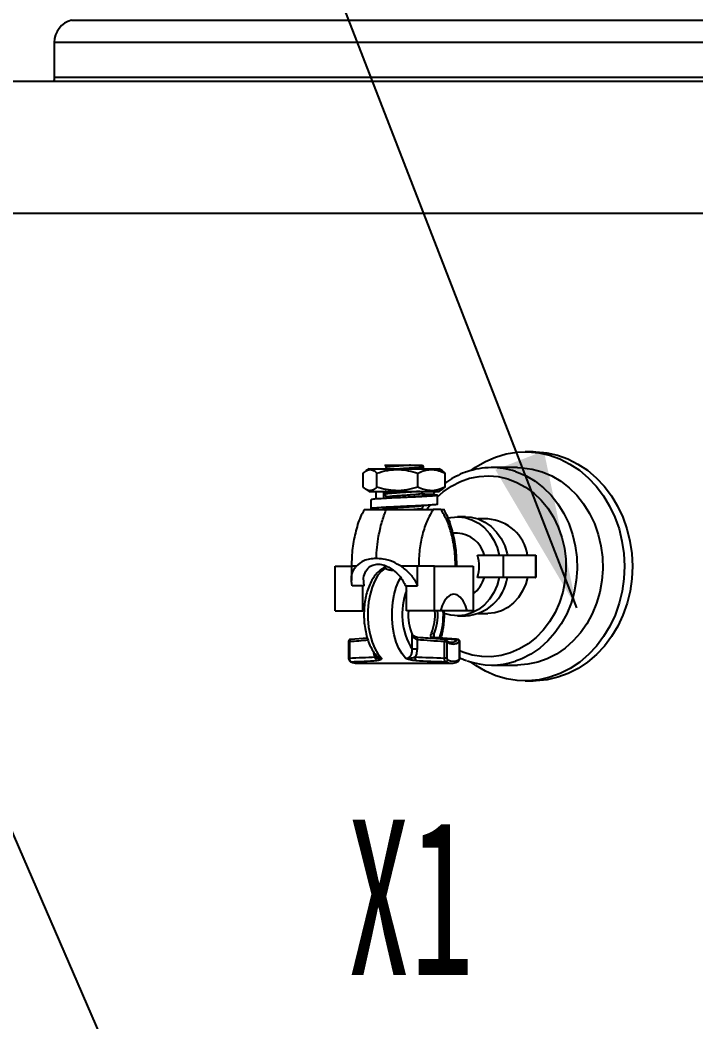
# Model space of a CAD drawing. Header units: millimetres. Extents: x 0 to 6631, y 0 to 4689.
# Drawn here: x 934.4 to 1108.7, y 3585.8 to 3843.9 of the extents above; entities that cross this region are included whole.
import ezdxf

# ---------------------------------------------------------------- set-up
doc = ezdxf.new("R2010")
doc.units = ezdxf.units.MM
doc.header["$LTSCALE"] = 13
for name, color, linetype in [('2', 3, 'Continuous'), ('几何体', 7, 'Continuous'), ('注释', 2, 'Continuous')]:
    doc.layers.add(name, color=color, linetype=linetype)
doc.styles.get("Standard").update_dxf_attribs({"font": 'gbenor.shx', "bigfont": 'gbcbig.shx'})
doc.styles.add('仿宋体', font='')
doc.styles.get('仿宋体').set_extended_font_data('STFangsong')
doc.dimstyles.new('SLDDIMSTYLE2', dxfattribs={"dimtxt": 0.18, "dimasz": 40.8, "dimexe": 0, "dimexo": 0.0625, "dimgap": 0, "dimtad": 0, "dimtih": 1, "dimtoh": 1, "dimdec": 0, "dimrnd": 1e-09, "dimzin": 0, "dimdsep": 46, "dimtxsty": 'Standard', "dimsah": 1, "dimcen": 0.09, "dimadec": 0, "dimazin": 0, "dimtfac": 40.8, "dimtdec": 0, "dimtofl": 0, "dimtmove": 0, "dimatfit": 3, "dimfxl": 1, "dimfrac": 2, "dimtolj": 1, "dimtzin": 0, "dimarcsym": 0})

msp = doc.modelspace()

# ---------------------------------------------------------------- linework, layer by layer
at = {"layer": '几何体'}
for p, q in [((947.64, 3843.92), (1468.83, 3843.92)), ((943.24, 3838.13), (943.24, 3829.19)), ((1473.24, 3838.13), (943.24, 3838.13)), ((918.74, 3828.19), (1497.74, 3828.19)), ((943.24, 3829.19), (1473.24, 3829.19)), ((918.74, 3794.19), (1497.74, 3794.19)), ((1066.74, 3732.7), (1064.68, 3732.7)), ((1022.9, 3723.59), (1022.9, 3727.19)), ((1024.43, 3728.29), (1023.6, 3727.76)), ((1024.43, 3728.29), (1036.4, 3728.29)), ((1026.41, 3723.59), (1026.41, 3727.19)), ((1028.83, 3728.65), (1028.65, 3728.29)), ((1036.4, 3728.29), (1042.46, 3728.29)), ((1036.96, 3723.59), (1036.96, 3727.19)), ((1038.44, 3728.43), (1038.44, 3728.84)), ((1043.29, 3727.76), (1042.46, 3728.29)), ((1043.99, 3723.59), (1043.99, 3727.19)), ((1062.65, 3728.62), (1056.04, 3728.62)), ((1023.6, 3723.02), (1024.43, 3722.49)), ((1024.43, 3722.49), (1036.4, 3722.49)), ((1026.2, 3720.52), (1026.2, 3722.49)), ((1028.13, 3722.49), (1028.6, 3722.45)), ((1028.13, 3722.49), (1028.13, 3720.65)), ((1028.44, 3722.13), (1028.44, 3721.72)), ((1036.4, 3722.49), (1042.46, 3722.49)), ((1041.56, 3722.49), (1040.76, 3721.71)), ((1042.46, 3722.49), (1043.29, 3723.02)), ((1024.83, 3720.3), (1024.83, 3718)), ((1028.83, 3720.98), (1028.68, 3720.68)), ((1042.06, 3719.21), (1042.06, 3721.51)), ((1028.13, 3717.79), (1028.13, 3718.22)), ((1028.44, 3718.3), (1028.44, 3717.89)), ((1038.22, 3717.79), (1038.06, 3718.09)), ((1042.93, 3717.79), (1040.94, 3717.79)), ((1049.29, 3715.94), (1047.19, 3715.94)), ((1054.98, 3715.38), (1052.52, 3715.38)), ((1047.19, 3711.69), (1046.01, 3711.69)), ((1026.24, 3705.19), (1026.13, 3705.19)), ((1052.38, 3706.04), (1059.08, 3706.04)), ((1059.08, 3700.34), (1059.08, 3706.04)), ((1059.08, 3706.04), (1067.28, 3706.04)), ((1067.28, 3706.04), (1067.28, 3700.34)), ((1067.28, 3706.04), (1067.38, 3706.04)), ((1067.38, 3706.04), (1067.38, 3700.34)), ((1015.63, 3691.69), (1015.63, 3703.19)), ((1015.63, 3703.19), (1019.85, 3703.19)), ((1019.85, 3703.19), (1019.85, 3699.57)), ((1028.44, 3703.36), (1028.44, 3702.97)), ((1028.48, 3702.97), (1028.59, 3702.74)), ((1036.89, 3698.19), (1036.89, 3703.19)), ((1041.26, 3703.19), (1036.89, 3703.19)), ((1041.26, 3691.69), (1041.26, 3703.19)), ((1041.26, 3703.19), (1051.26, 3703.19)), ((1051.26, 3703.19), (1051.26, 3691.69)), ((1023.17, 3698.19), (1022.97, 3700.15)), ((1059.08, 3700.34), (1052.38, 3700.34)), ((1067.28, 3700.34), (1059.08, 3700.34)), ((1067.28, 3700.34), (1067.38, 3700.34)), ((1022.82, 3698.19), (1020, 3698.19)), ((1023.17, 3698.19), (1022.82, 3698.19)), ((1022.82, 3691.69), (1022.82, 3698.19)), ((1034.07, 3698.19), (1033.74, 3698.19)), ((1034.07, 3698.19), (1036.89, 3698.19)), ((1034.07, 3691.69), (1034.07, 3698.19)), ((1015.63, 3691.69), (1022.82, 3691.69)), ((1023.12, 3691.69), (1022.82, 3691.69)), ((1041.26, 3691.69), (1034.07, 3691.69)), ((1042.81, 3691.69), (1041.26, 3691.69)), ((1049.71, 3691.69), (1042.81, 3691.69)), ((1051.26, 3691.69), (1049.71, 3691.69)), ((1052.52, 3690.99), (1054.98, 3690.99)), ((1047.19, 3690.44), (1049.29, 3690.44)), ((1019.11, 3683.86), (1019.11, 3679.56)), ((1019.11, 3683.86), (1019.31, 3683.86)), ((1019.31, 3683.86), (1019.31, 3679.56)), ((1023.96, 3684.68), (1019.58, 3684.36)), ((1035.5, 3681.84), (1035.5, 3685.58)), ((1036.76, 3684.33), (1036.76, 3681.84)), ((1040.96, 3684.86), (1040.96, 3684.89)), ((1041.09, 3685.58), (1041.09, 3684.84)), ((1043.83, 3679.56), (1043.83, 3683.86)), ((1043.83, 3683.86), (1044.46, 3683.86)), ((1044.46, 3683.86), (1044.46, 3679.56)), ((1047.72, 3679.56), (1047.72, 3683.86)), ((1047.78, 3683.86), (1047.72, 3683.86)), ((1047.78, 3679.56), (1047.78, 3683.86)), ((1036.76, 3681.84), (1035.5, 3681.84)), ((1019.31, 3679.56), (1019.11, 3679.56)), ((1021.23, 3678.23), (1045.66, 3678.23)), ((1026.58, 3679.93), (1026.75, 3679.76)), ((1044.46, 3679.56), (1043.83, 3679.56)), ((1047.72, 3679.56), (1047.78, 3679.56)), ((1047.78, 3679.56), (1047.78, 3679.56)), ((1056.04, 3677.76), (1062.65, 3677.76)), ((1064.68, 3673.68), (1066.74, 3673.68))]:
    msp.add_line(p, q, dxfattribs=at)
at = {"layer": '几何体', "flags": 128}
for points in [[(943.24, 3829.19), (943.18, 3828.6), (943.06, 3828.19)], [(1050.65, 3727.85), (1051.87, 3728.72), (1054.38, 3730.19), (1057.01, 3731.34), (1059.74, 3732.14), (1062.53, 3732.59), (1065.34, 3732.69), (1068.15, 3732.42), (1070.92, 3731.81), (1073.6, 3730.84), (1076.18, 3729.54), (1078.62, 3727.92), (1080.9, 3726), (1082.97, 3723.8), (1084.82, 3721.35), (1086.43, 3718.68), (1087.78, 3715.83), (1088.84, 3712.82), (1089.61, 3709.69), (1090.08, 3706.48), (1090.24, 3703.24), (1090.09, 3699.99), (1089.63, 3696.78), (1088.87, 3693.65), (1087.81, 3690.64), (1086.48, 3687.78), (1084.88, 3685.1), (1083.03, 3682.65), (1080.96, 3680.44), (1078.7, 3678.51), (1076.26, 3676.88), (1073.68, 3675.57), (1071, 3674.6), (1068.24, 3673.97), (1065.43, 3673.69), (1062.62, 3673.78), (1059.83, 3674.22), (1057.1, 3675.01), (1054.46, 3676.15), (1051.94, 3677.61), (1050.65, 3678.53)], [(1066.74, 3732.7), (1067.4, 3732.69), (1070.21, 3732.42), (1072.97, 3731.81), (1075.66, 3730.84), (1078.24, 3729.54), (1080.68, 3727.92), (1082.96, 3726), (1085.03, 3723.8), (1086.88, 3721.35), (1088.49, 3718.68), (1089.83, 3715.83), (1090.9, 3712.82), (1091.67, 3709.69), (1092.14, 3706.48), (1092.3, 3703.24), (1092.15, 3699.99), (1091.69, 3696.78), (1090.93, 3693.65), (1089.87, 3690.64), (1088.54, 3687.78), (1086.93, 3685.1), (1085.09, 3682.65), (1083.02, 3680.44), (1080.76, 3678.51), (1078.32, 3676.88), (1075.74, 3675.57), (1073.06, 3674.6), (1070.29, 3673.97), (1067.49, 3673.69), (1066.74, 3673.68)], [(1062.11, 3727.64), (1062.43, 3727.53), (1064.88, 3726.49), (1067.2, 3725.12), (1069.37, 3723.44), (1071.35, 3721.48), (1073.11, 3719.26), (1074.64, 3716.81), (1075.9, 3714.18), (1076.89, 3711.39), (1077.58, 3708.48), (1077.97, 3705.5), (1078.06, 3702.49), (1077.83, 3699.49), (1077.3, 3696.54), (1076.47, 3693.68), (1075.35, 3690.96), (1073.96, 3688.41), (1072.32, 3686.06), (1070.46, 3683.96), (1068.39, 3682.13), (1066.14, 3680.59), (1063.76, 3679.37), (1062.12, 3678.74)], [(1062.65, 3728.62), (1063.9, 3728.58), (1066.49, 3728.23), (1069.03, 3727.53), (1071.48, 3726.49), (1073.8, 3725.12), (1075.97, 3723.44), (1077.95, 3721.48), (1079.72, 3719.26), (1081.24, 3716.81), (1082.51, 3714.18), (1083.49, 3711.39), (1084.19, 3708.48), (1084.58, 3705.5), (1084.66, 3702.49), (1084.44, 3699.49), (1083.9, 3696.54), (1083.07, 3693.68), (1081.96, 3690.96), (1080.57, 3688.41), (1078.93, 3686.06), (1077.06, 3683.96), (1074.99, 3682.13), (1072.75, 3680.59), (1070.36, 3679.37), (1067.87, 3678.48), (1065.3, 3677.94), (1062.69, 3677.76), (1062.65, 3677.76)], [(1042.02, 3721.06), (1043.53, 3722.39), (1045.66, 3723.87), (1047.93, 3725.04), (1050.31, 3725.87), (1052.76, 3726.36), (1055.24, 3726.5), (1057.72, 3726.29), (1060.16, 3725.72), (1062.52, 3724.82), (1064.76, 3723.59), (1066.86, 3722.04), (1068.78, 3720.21), (1070.48, 3718.13), (1071.96, 3715.82), (1073.17, 3713.31), (1074.11, 3710.65), (1074.76, 3707.88), (1075.11, 3705.04), (1075.15, 3702.17), (1074.89, 3699.32), (1074.33, 3696.52), (1073.47, 3693.83), (1072.34, 3691.27), (1070.94, 3688.9), (1069.29, 3686.74), (1067.44, 3684.84), (1065.39, 3683.21), (1063.18, 3681.89), (1060.85, 3680.88), (1058.44, 3680.22), (1055.96, 3679.9), (1053.48, 3679.94), (1051.02, 3680.33), (1048.61, 3681.07), (1047.78, 3681.41)], [(1039.31, 3717.89), (1039.82, 3718.59), (1040.2, 3719.07)], [(1044.74, 3715.62), (1045.5, 3715.79), (1047.33, 3715.94), (1049.16, 3715.74), (1050.93, 3715.19), (1052.61, 3714.3), (1054.13, 3713.11), (1055.46, 3711.65), (1056.56, 3709.95), (1057.4, 3708.06), (1057.96, 3706.04)], [(1049.29, 3715.94), (1050.7, 3715.84), (1052.53, 3715.38), (1054.27, 3714.57), (1055.86, 3713.44), (1057.27, 3712.01), (1058.44, 3710.33), (1059.36, 3708.44), (1059.98, 3706.4), (1060.06, 3706.04)], [(1028.59, 3702.74), (1027.59, 3701.97), (1026.67, 3700.87), (1025.86, 3699.47), (1025.18, 3697.81), (1024.65, 3695.94), (1024.28, 3693.92), (1024.1, 3691.81), (1024.1, 3689.66), (1024.28, 3687.55), (1024.64, 3685.53), (1025.17, 3683.66), (1025.85, 3682), (1026.66, 3680.6), (1027.58, 3679.5)], [(1033.82, 3679.5), (1032.9, 3680.6), (1032.09, 3682), (1031.41, 3683.66), (1030.88, 3685.53), (1030.52, 3687.55), (1030.34, 3689.66), (1030.34, 3691.81), (1030.52, 3693.92), (1030.88, 3695.94), (1031.41, 3697.81), (1032.09, 3699.47), (1032.56, 3700.34)], [(1057.96, 3700.34), (1057.4, 3698.32), (1056.56, 3696.43), (1055.46, 3694.73), (1054.13, 3693.27), (1052.61, 3692.08), (1050.93, 3691.19), (1049.16, 3690.64), (1047.33, 3690.44), (1045.5, 3690.59), (1043.79, 3691.06)], [(1065.25, 3700.34), (1064.8, 3698.7), (1064, 3696.85), (1062.95, 3695.18), (1061.66, 3693.74), (1060.18, 3692.58), (1058.55, 3691.71), (1056.82, 3691.18), (1055.04, 3691), (1054.98, 3690.99)], [(1049.71, 3691.69), (1049.25, 3693.13), (1048.64, 3694.33), (1047.92, 3695.24), (1047.11, 3695.8), (1046.26, 3695.99), (1045.41, 3695.8), (1044.61, 3695.24), (1043.88, 3694.33), (1043.27, 3693.13), (1042.81, 3691.69)], [(1019.31, 3683.86), (1019.32, 3683.98), (1019.34, 3684.1), (1019.38, 3684.2), (1019.43, 3684.28), (1019.5, 3684.33), (1019.57, 3684.36), (1019.57, 3684.36)], [(1037, 3684.83), (1036.95, 3684.82), (1036.9, 3684.77), (1036.85, 3684.69), (1036.81, 3684.59), (1036.78, 3684.46), (1036.76, 3684.33)], [(1044.06, 3684.36), (1044.04, 3684.36), (1043.99, 3684.33), (1043.94, 3684.28), (1043.9, 3684.2), (1043.87, 3684.1), (1043.84, 3683.98), (1043.83, 3683.86)], [(1047.31, 3684.36), (1047.25, 3684.35), (1047.18, 3684.31)], [(1019.74, 3678.59), (1019.66, 3678.6), (1019.58, 3678.63)]]:
    msp.add_lwpolyline(points, dxfattribs=at)
at = {"layer": '几何体'}
for centre, radius, start, end in [((949.24, 3838.13), 6, 105.4174, 180), ((1056.04, 3709.38), 19.24, 71.6057, 109.4234), ((1054.33, 3704.35), 11.05, 8.78, 86.6132), ((1046.85, 3704.18), 7.52, 14.3241, 87.3367), ((1043.07, 3703.19), 9.73, 342.9724, 17.0276), ((1028.58, 3701.31), 1.43, 89.5489, 119.8285), ((1048.62, 3701.97), 11.55, 273.348, 351.7461), ((1046.14, 3702.67), 8.33, 308.0073, 343.7796), ((1050.23, 3690.86), 17.28, 159.2804, 211.466), ((1047.6, 3690.64), 13.11, 175.4128, 202.6785), ((1029.1, 3690.66), 12.32, 337.3907, 4.7943), ((1028.99, 3690.64), 13.11, 337.3215, 4.5872), ((1024.57, 3690.65), 18.98, 341.6859, 3.1282), ((1040.47, 3685.17), 0.748, 33.2041, 89.3163), ((1019.61, 3683.86), 0.5, 93.7142, 180), ((1035.31, 3685.71), 0.228, 326.7721, 21.0869), ((1041.1, 3684.61), 0.22, 87.1228, 139.6593), ((1044.03, 3683.86), 0.5, 46.5587, 86.7326), ((1045.66, 3685.7), 2.06, 222.4833, 317.5167), ((1044.1, 3683.96), 0.374, 343.8047, 43.8061), ((1046.09, 3685.35), 2.21, 222.4833, 317.5167), ((1047.14, 3683.72), 0.591, 13.5061, 86.6455), ((1047.28, 3683.86), 0.5, 0, 86.2858), ((1021.26, 3681.6), 3.37, 243.1673, 269.5601), ((1027.12, 3679.77), 1.13, 177.0309, 232.074), ((1037.53, 3679.66), 1.32, 172.5578, 216.0523), ((1044.12, 3679.12), 0.535, 274.3012, 354.8458), ((1045.66, 3681.51), 3.28, 242.9094, 297.0906), ((1046.09, 3681.88), 3.15, 242.9094, 297.0906), ((1047.13, 3678.99), 0.402, 272.8049, 12.0904), ((1056.04, 3697.02), 19.26, 250.7633, 288.3907)]:
    msp.add_arc(centre, radius, start, end, dxfattribs=at)
for centre, major_axis, ratio, start_param, end_param in [((995.59, 3690.73), (55.44, 0), 0.137095, 5.154621, 5.253497), ((1070.81, 3690.73), (63.04, 0), 0.120566, 4.141918, 4.270157), ((1071.01, 3690.73), (55.69, 0), 0.1275, 4.141918, 4.270157), ((999.21, 3690.73), (83.88, 0), 0.137095, 4.954355, 5.037412), ((999.8, 3690.73), (83.38, 0), 0.14991, 4.953806, 5.037412), ((1066.68, 3690.73), (95.38, 0), 0.120566, 4.387366, 4.470423), ((1067.09, 3690.73), (95.88, 0), 0.130366, 4.387366, 4.470972)]:
    msp.add_ellipse(centre, major_axis=major_axis, ratio=ratio, start_param=start_param, end_param=end_param, dxfattribs=at)
for points, knots in [([(1022.9, 3727.19), (1023.31, 3727.53), (1024.01, 3728.12), (1025.06, 3728.14), (1025.82, 3727.74), (1026.26, 3727.33), (1026.41, 3727.19)], [0, 0, 0, 0, 0.356439, 0.608129, 0.868454, 1, 1, 1, 1]), ([(1026.41, 3727.19), (1027.33, 3727.46), (1029.2, 3728), (1031.97, 3728.19), (1034.58, 3727.89), (1036.16, 3727.42), (1036.96, 3727.19)], [0, 0, 0, 0, 0.267276, 0.541818, 0.768445, 1, 1, 1, 1]), ([(1028.54, 3729.2), (1028.57, 3729.13), (1028.67, 3728.95), (1028.76, 3728.76), (1028.82, 3728.64)], [0, 0, 0, 0, 0.3499634, 1, 1, 1, 1]), ([(1028.59, 3729.23), (1028.58, 3729.23), (1028.55, 3729.23), (1029.11, 3729.23), (1030.15, 3729.23), (1031.58, 3729.23), (1033.17, 3729.23), (1034.38, 3729.23), (1034.99, 3729.23), (1035.12, 3729.23)], [0, 0, 0, 0, 0.095078, 0.272051, 0.44591, 0.618829, 0.789202, 0.958061, 1, 1, 1, 1]), ([(1035.12, 3729.23), (1034.96, 3729.22), (1034.23, 3729.17), (1032.83, 3729.07), (1031.07, 3728.95), (1029.71, 3728.84), (1028.92, 3728.73), (1028.92, 3728.67), (1028.92, 3728.65)], [0, 0, 0, 0, 0.056623, 0.263306, 0.468594, 0.673882, 0.880564, 1, 1, 1, 1]), ([(1038.35, 3728.85), (1038.38, 3728.84), (1038.49, 3728.78), (1037.86, 3728.68), (1036.57, 3728.56), (1034.78, 3728.44), (1033.23, 3728.35), (1032.45, 3728.3), (1032.29, 3728.29)], [0, 0, 0, 0, 0.08825, 0.301936, 0.515621, 0.728119, 0.94246, 1, 1, 1, 1]), ([(1035.12, 3729.23), (1035.59, 3729.23), (1036.55, 3729.23), (1037.58, 3729.23), (1038.19, 3729.23), (1038.19, 3729.23), (1038.19, 3729.23)], [0, 0, 0, 0, 0.269394, 0.538743, 0.809483, 1, 1, 1, 1]), ([(1036.96, 3727.19), (1037.57, 3727.46), (1038.82, 3728), (1040.66, 3728.19), (1042.41, 3727.89), (1043.46, 3727.42), (1043.99, 3727.19)], [0, 0, 0, 0, 0.267276, 0.541818, 0.768445, 1, 1, 1, 1]), ([(1038.37, 3728.42), (1038.39, 3728.41), (1038.47, 3728.37), (1038.13, 3728.32), (1037.88, 3728.29)], [0, 0, 0, 0, 0.231708, 1, 1, 1, 1]), ([(1038.44, 3728.85), (1038.38, 3728.98), (1038.31, 3729.11), (1038.24, 3729.24), (1038.24, 3729.25)], [0, 0, 0, 0, 0.94222, 1, 1, 1, 1]), ([(1043.99, 3727.19), (1043.84, 3727.34), (1043.61, 3727.57), (1043.36, 3727.68), (1043.27, 3727.72)], [0, 0, 0, 0, 0.637849, 1, 1, 1, 1]), ([(1049.48, 3727.48), (1049.35, 3727.44), (1048.42, 3727.16), (1046.78, 3726.35), (1045.06, 3725.41), (1044.19, 3724.71), (1043.99, 3724.56)], [0, 0, 0, 0, 0.064628, 0.472753, 0.881549, 1, 1, 1, 1]), ([(1026.41, 3723.59), (1026.26, 3723.45), (1025.83, 3723.05), (1025.07, 3722.64), (1024.02, 3722.65), (1023.31, 3723.25), (1022.9, 3723.59)], [0, 0, 0, 0, 0.131547, 0.383647, 0.643559, 1, 1, 1, 1]), ([(1036.96, 3723.59), (1036.04, 3723.32), (1034.17, 3722.78), (1031.4, 3722.59), (1028.79, 3722.89), (1027.21, 3723.36), (1026.41, 3723.59)], [0, 0, 0, 0, 0.267276, 0.541818, 0.768445, 1, 1, 1, 1]), ([(1028.7, 3722.64), (1028.68, 3722.6), (1028.59, 3722.43), (1028.51, 3722.27), (1028.45, 3722.14)], [0, 0, 0, 0, 0.234867, 1, 1, 1, 1]), ([(1037.45, 3722.49), (1037.15, 3722.46), (1036.46, 3722.39), (1034.76, 3722.28), (1032.78, 3722.16), (1030.88, 3722.04), (1029.39, 3721.92), (1028.51, 3721.81), (1028.52, 3721.74), (1028.52, 3721.71)], [0, 0, 0, 0, 0.115657, 0.268975, 0.423622, 0.577227, 0.730832, 0.885479, 1, 1, 1, 1]), ([(1031.52, 3722.49), (1031.32, 3722.48), (1030.5, 3722.43), (1029.41, 3722.33), (1028.54, 3722.23), (1028.54, 3722.17), (1028.54, 3722.14)], [0, 0, 0, 0, 0.106761, 0.451589, 0.798756, 1, 1, 1, 1]), ([(1043.99, 3723.59), (1043.38, 3723.32), (1042.13, 3722.78), (1040.29, 3722.59), (1038.54, 3722.89), (1037.49, 3723.36), (1036.96, 3723.59)], [0, 0, 0, 0, 0.267276, 0.541818, 0.768445, 1, 1, 1, 1]), ([(1038.06, 3721.92), (1038.12, 3722.04), (1038.22, 3722.23), (1038.32, 3722.42), (1038.35, 3722.49)], [0, 0, 0, 0, 0.6582666, 1, 1, 1, 1]), ([(1043.27, 3723.06), (1043.36, 3723.1), (1043.61, 3723.21), (1043.84, 3723.44), (1043.99, 3723.59)], [0, 0, 0, 0, 0.361993, 1, 1, 1, 1]), ([(1038.09, 3721.89), (1038.09, 3721.89), (1039.11, 3721.84), (1040.68, 3721.74), (1042.09, 3721.59), (1042.14, 3721.44), (1041.02, 3721.31), (1039.31, 3721.19), (1037.44, 3721.09), (1035.3, 3720.99), (1033.03, 3720.89), (1030.79, 3720.79), (1028.39, 3720.67), (1026.22, 3720.54), (1024.89, 3720.41), (1024.96, 3720.33), (1024.99, 3720.3)], [0, 0, 0, 0, 0.000416, 0.094643, 0.189508, 0.28356, 0.378135, 0.441212, 0.504723, 0.567435, 0.631034, 0.693868, 0.757205, 0.851433, 0.946297, 1, 1, 1, 1]), ([(1028.45, 3721.71), (1028.51, 3721.59), (1028.64, 3721.34), (1028.76, 3721.09), (1028.82, 3720.97)], [0, 0, 0, 0, 0.506783, 1, 1, 1, 1]), ([(1037.99, 3721.92), (1038.01, 3721.91), (1038.08, 3721.86), (1037.54, 3721.77), (1036.52, 3721.66), (1035.45, 3721.58), (1034.23, 3721.5), (1032.83, 3721.41), (1031.07, 3721.29), (1029.71, 3721.17), (1028.92, 3721.06), (1028.92, 3721), (1028.92, 3720.98)], [0, 0, 0, 0, 0.031529, 0.159342, 0.269689, 0.379699, 0.414823, 0.543028, 0.670368, 0.797708, 0.925914, 1, 1, 1, 1]), ([(1038.16, 3721.78), (1038.32, 3721.77), (1039.1, 3721.7), (1039.74, 3721.59), (1039.83, 3721.44), (1038.9, 3721.29), (1037.14, 3721.14), (1035.17, 3721.01), (1033.89, 3720.94), (1033.43, 3720.91)], [0, 0, 0, 0, 0.045461, 0.218184, 0.389423, 0.561618, 0.733814, 0.905052, 1, 1, 1, 1]), ([(1038.44, 3721.19), (1038.38, 3721.31), (1038.25, 3721.56), (1038.13, 3721.81), (1038.06, 3721.93)], [0, 0, 0, 0, 0.506979, 1, 1, 1, 1]), ([(1023.18, 3717.74), (1022.91, 3717.29), (1022, 3715.76), (1020.94, 3712.37), (1020.01, 3707.89), (1019.9, 3704.75), (1019.85, 3703.19)], [0, 0, 0, 0, 0.122824, 0.418496, 0.710896, 1, 1, 1, 1]), ([(1023.11, 3717.79), (1023.16, 3717.79), (1023.27, 3717.79), (1024.19, 3717.79), (1025.98, 3717.79), (1027.87, 3717.79), (1028.82, 3717.79)], [0, 0, 0, 0, 0.154566, 0.3286993, 0.6634834, 1, 1, 1, 1]), ([(1041.9, 3719.21), (1041.93, 3719.19), (1042.05, 3719.11), (1040.99, 3719.01), (1039.31, 3718.89), (1037.44, 3718.79), (1035.3, 3718.69), (1033.03, 3718.59), (1030.79, 3718.49), (1028.39, 3718.37), (1026.22, 3718.24), (1024.89, 3718.11), (1024.96, 3718.03), (1024.99, 3718)], [0, 0, 0, 0, 0.056613, 0.181154, 0.264216, 0.347852, 0.430434, 0.514185, 0.596927, 0.680332, 0.804416, 0.929338, 1, 1, 1, 1]), ([(1026.24, 3705.19), (1026.3, 3706.17), (1026.42, 3708.12), (1026.89, 3711.28), (1027.63, 3714.61), (1028.42, 3716.73), (1028.82, 3717.79)], [0, 0, 0, 0, 0.2138674, 0.4277366, 0.7138671, 1, 1, 1, 1]), ([(1038.37, 3718.84), (1038.39, 3718.83), (1038.47, 3718.78), (1037.85, 3718.69), (1036.58, 3718.57), (1034.77, 3718.45), (1032.78, 3718.33), (1030.88, 3718.21), (1029.39, 3718.09), (1028.51, 3717.98), (1028.52, 3717.91), (1028.52, 3717.88)], [0, 0, 0, 0, 0.031504, 0.156697, 0.281891, 0.406389, 0.531966, 0.656697, 0.781429, 0.907006, 1, 1, 1, 1]), ([(1028.82, 3717.79), (1029.83, 3717.79), (1031.86, 3717.79), (1034.73, 3717.79), (1036.99, 3717.79), (1038.59, 3717.79), (1039.98, 3717.79), (1040.61, 3717.79), (1040.94, 3717.79)], [0, 0, 0, 0, 0.248589, 0.498299, 0.62825, 0.749296, 0.872285, 1, 1, 1, 1]), ([(1037.99, 3718.08), (1038.01, 3718.07), (1038.08, 3718.02), (1037.53, 3717.94), (1036.74, 3717.85), (1036.1, 3717.8), (1035.92, 3717.79)], [0, 0, 0, 0, 0.100525, 0.508035, 0.859859, 1, 1, 1, 1]), ([(1040.94, 3717.79), (1040.39, 3716.88), (1039.29, 3715.07), (1038.11, 3711.47), (1037.33, 3707.45), (1037.23, 3704.61), (1037.18, 3703.19)], [0, 0, 0, 0, 0.250026, 0.5, 0.749974, 1, 1, 1, 1]), ([(1038.06, 3718.08), (1038.12, 3718.21), (1038.25, 3718.46), (1038.38, 3718.71), (1038.44, 3718.84)], [0, 0, 0, 0, 0.499998, 1, 1, 1, 1]), ([(1046.68, 3703.19), (1046.63, 3704.61), (1046.53, 3707.45), (1045.76, 3711.47), (1044.58, 3715.07), (1043.48, 3716.88), (1042.93, 3717.79)], [0, 0, 0, 0, 0.250026, 0.5, 0.749974, 1, 1, 1, 1]), ([(1042.93, 3717.79), (1043.17, 3717.79), (1043.66, 3717.79), (1043.88, 3717.79), (1043.79, 3717.79), (1043.78, 3717.79)], [0, 0, 0, 0, 0.498603, 0.978933, 1, 1, 1, 1]), ([(1047.04, 3703.19), (1046.99, 3704.75), (1046.87, 3707.88), (1045.96, 3712.37), (1044.88, 3715.76), (1043.98, 3717.29), (1043.71, 3717.74)], [0, 0, 0, 0, 0.289077, 0.5814, 0.876968, 1, 1, 1, 1]), ([(1026.13, 3705.19), (1025.59, 3705.16), (1024.51, 3705.09), (1022.66, 3704.58), (1021.68, 3703.72), (1021.07, 3703.19)], [0, 0, 0, 0, 0.266654, 0.541385, 1, 1, 1, 1]), ([(1032.67, 3703.19), (1031.99, 3703.59), (1030.49, 3704.48), (1028.25, 3705.08), (1026.83, 3705.16), (1026.24, 3705.19)], [0, 0, 0, 0, 0.327432, 0.722961, 1, 1, 1, 1]), ([(1020, 3698.19), (1019.91, 3698.96), (1019.73, 3700.58), (1020.34, 3702.23), (1020.93, 3703), (1021.07, 3703.19)], [0, 0, 0, 0, 0.410682, 0.858247, 1, 1, 1, 1]), ([(1021.07, 3703.19), (1020.88, 3703.19), (1020.51, 3703.19), (1020.13, 3703.19), (1019.9, 3703.19), (1019.86, 3703.19), (1019.85, 3703.19)], [0, 0, 0, 0, 0.300048, 0.575915, 0.797307, 1, 1, 1, 1]), ([(1022.97, 3700.15), (1023.12, 3700.76), (1023.41, 3701.98), (1024.56, 3703.2), (1026.02, 3703.76), (1027.55, 3703.73), (1029.15, 3703.2), (1030.76, 3702.21), (1031.94, 3701.12), (1032.54, 3700.37), (1032.69, 3700.17)], [0, 0, 0, 0, 0.164954, 0.330688, 0.448443, 0.566554, 0.678375, 0.801387, 0.947726, 1, 1, 1, 1]), ([(1027.87, 3702.55), (1027.64, 3702.4), (1027.04, 3702.02), (1026.17, 3701.16), (1025.29, 3699.96), (1024.53, 3698.5), (1023.91, 3696.82), (1023.46, 3695), (1023.17, 3693.08), (1023.05, 3691.11), (1023.1, 3689.13), (1023.33, 3687.19), (1023.71, 3685.33), (1024.27, 3683.59), (1024.99, 3682.01), (1025.81, 3680.71), (1026.46, 3680.04), (1026.75, 3679.75)], [0, 0, 0, 0, 0.039853, 0.104009, 0.171083, 0.240991, 0.311568, 0.381677, 0.451261, 0.520505, 0.589645, 0.658901, 0.728476, 0.798657, 0.869755, 0.941995, 1, 1, 1, 1]), ([(1028.54, 3703.12), (1028.45, 3703.05), (1028.21, 3702.86), (1027.99, 3702.65), (1027.84, 3702.53), (1027.86, 3702.54), (1027.87, 3702.55)], [0, 0, 0, 0, 0.25922, 0.68547, 0.917036, 1, 1, 1, 1]), ([(1028.59, 3702.74), (1028.6, 3702.73), (1028.74, 3702.61), (1029.23, 3702.39), (1030.02, 3702.18), (1030.6, 3702.2), (1030.66, 3702.2)], [0, 0, 0, 0, 0.0118989, 0.4777786, 0.9477242, 1, 1, 1, 1]), ([(1032.67, 3703.19), (1033.4, 3702.61), (1034.97, 3701.39), (1036.28, 3699.54), (1036.78, 3698.42), (1036.89, 3698.19)], [0, 0, 0, 0, 0.410645, 0.877492, 1, 1, 1, 1]), ([(1036.89, 3703.19), (1036.84, 3703.19), (1036.61, 3703.19), (1036.14, 3703.19), (1035.45, 3703.19), (1034.3, 3703.19), (1033.35, 3703.19), (1032.67, 3703.19)], [0, 0, 0, 0, 0.050272, 0.220214, 0.378002, 0.550604, 1, 1, 1, 1]), ([(1032.69, 3700.17), (1032.98, 3699.71), (1033.39, 3699.06), (1033.66, 3698.38), (1033.74, 3698.19)], [0, 0, 0, 0, 0.711751, 1, 1, 1, 1]), ([(1042.95, 3684.68), (1042.96, 3684.7), (1043.17, 3685.28), (1043.44, 3686.57), (1043.73, 3688.47), (1043.84, 3690.21), (1043.79, 3691.28), (1043.77, 3691.69)], [0, 0, 0, 0, 0.0125394, 0.286844, 0.5591167, 0.8301064, 1, 1, 1, 1]), ([(1040.93, 3684.75), (1040.89, 3684.76), (1040.71, 3684.78), (1040.47, 3684.87), (1040.3, 3685.1), (1040.28, 3685.44), (1040.41, 3685.75), (1040.48, 3685.92)], [0, 0, 0, 0, 0.070193, 0.27645, 0.477116, 0.713047, 1, 1, 1, 1]), ([(1036.76, 3684.33), (1036.67, 3684.35), (1036.47, 3684.39), (1036.17, 3684.56), (1035.87, 3684.83), (1035.64, 3685.18), (1035.54, 3685.46), (1035.5, 3685.58)], [0, 0, 0, 0, 0.154254, 0.316154, 0.499276, 0.783133, 1, 1, 1, 1]), ([(1037, 3684.83), (1036.93, 3684.84), (1036.76, 3684.86), (1036.46, 3684.94), (1036.14, 3685.09), (1035.84, 3685.32), (1035.63, 3685.56), (1035.56, 3685.73), (1035.54, 3685.8)], [0, 0, 0, 0, 0.115753, 0.266073, 0.43271, 0.62236, 0.862554, 1, 1, 1, 1]), ([(1044.06, 3684.36), (1043.45, 3684.39), (1041.1, 3684.53), (1038.75, 3684.7), (1037, 3684.83)], [0, 0, 0, 0, 0.256461, 1, 1, 1, 1]), ([(1041.12, 3684.83), (1041.09, 3684.83), (1041, 3684.84), (1040.94, 3684.87), (1040.95, 3684.87), (1040.95, 3684.87)], [0, 0, 0, 0, 0.295517, 0.783485, 1, 1, 1, 1]), ([(1041.09, 3685.58), (1041.04, 3685.4), (1040.96, 3685.15), (1040.97, 3684.94), (1040.97, 3684.89)], [0, 0, 0, 0, 0.7338468, 1, 1, 1, 1]), ([(1047.31, 3684.36), (1046.78, 3684.39), (1044.72, 3684.53), (1042.65, 3684.7), (1041.11, 3684.83)], [0, 0, 0, 0, 0.256461, 1, 1, 1, 1]), ([(1026, 3679.83), (1025.87, 3680.08), (1025.67, 3680.48), (1025.63, 3680.95), (1025.62, 3681.12)], [0, 0, 0, 0, 0.632856, 1, 1, 1, 1]), ([(1033.82, 3679.5), (1033.91, 3679.5), (1034.2, 3679.49), (1034.65, 3679.65), (1034.98, 3679.93), (1035.28, 3680.33), (1035.4, 3680.64), (1035.52, 3681.21), (1035.51, 3681.53), (1035.5, 3681.84)], [0, 0, 0, 0, 0.083904, 0.265251, 0.440508, 0.474713, 0.723931, 0.730324, 1, 1, 1, 1]), ([(1036.76, 3681.84), (1036.74, 3681.42), (1036.69, 3680.71), (1036.36, 3680.09), (1036.23, 3679.83)], [0, 0, 0, 0, 0.586964, 1, 1, 1, 1]), ([(1019.11, 3679.56), (1019.11, 3679.55), (1019.1, 3679.42), (1019.15, 3679.16), (1019.29, 3678.87), (1019.45, 3678.69), (1019.56, 3678.65), (1019.58, 3678.64)], [0, 0, 0, 0, 0.025671, 0.350242, 0.67654, 0.918022, 1, 1, 1, 1]), ([(1019.31, 3679.56), (1019.32, 3679.46), (1019.33, 3679.24), (1019.42, 3678.95), (1019.56, 3678.7), (1019.68, 3678.63), (1019.74, 3678.59)], [0, 0, 0, 0, 0.235074, 0.489904, 0.745094, 1, 1, 1, 1]), ([(1026, 3679.83), (1026.18, 3679.76), (1026.56, 3679.61), (1027.01, 3679.45), (1027.36, 3679.44), (1027.54, 3679.49), (1027.58, 3679.5), (1027.58, 3679.5)], [0, 0, 0, 0, 0.300437, 0.634414, 0.924764, 0.99629, 1, 1, 1, 1]), ([(1027.58, 3679.5), (1027.58, 3679.5), (1027.58, 3679.47), (1027.57, 3679.36), (1027.48, 3679.17), (1027.17, 3678.96), (1026.68, 3678.91), (1026.43, 3678.88)], [0, 0, 0, 0, 0.0031618, 0.0773956, 0.2969143, 0.6361238, 1, 1, 1, 1]), ([(1026.75, 3679.76), (1026.79, 3679.73), (1026.98, 3679.6), (1027.26, 3679.49), (1027.51, 3679.5), (1027.58, 3679.5)], [0, 0, 0, 0, 0.142082, 0.728625, 1, 1, 1, 1]), ([(1033.82, 3679.5), (1033.82, 3679.5), (1033.88, 3679.49), (1034.18, 3679.44), (1034.76, 3679.45), (1035.52, 3679.61), (1036, 3679.76), (1036.23, 3679.83)], [0, 0, 0, 0, 0.00371, 0.075236, 0.365586, 0.699563, 1, 1, 1, 1]), ([(1036.47, 3678.88), (1036.14, 3678.91), (1035.5, 3678.96), (1034.64, 3679.17), (1034.11, 3679.36), (1033.88, 3679.47), (1033.82, 3679.5), (1033.82, 3679.5)], [0, 0, 0, 0, 0.3638762, 0.7030857, 0.9226044, 0.9968382, 1, 1, 1, 1]), ([(1044.16, 3678.59), (1044.12, 3678.63), (1044.02, 3678.7), (1043.91, 3678.93), (1043.84, 3679.23), (1043.83, 3679.45), (1043.83, 3679.56)], [0, 0, 0, 0, 0.242425, 0.495266, 0.747427, 1, 1, 1, 1]), ([(1044.46, 3679.56), (1044.47, 3679.51), (1044.47, 3679.39), (1044.51, 3679.25), (1044.58, 3679.13), (1044.63, 3679.09), (1044.65, 3679.08)], [0, 0, 0, 0, 0.2520437, 0.5040461, 0.7571208, 1, 1, 1, 1]), ([(1047.31, 3678.64), (1047.33, 3678.64), (1047.41, 3678.67), (1047.54, 3678.8), (1047.68, 3679.01), (1047.77, 3679.28), (1047.77, 3679.48), (1047.77, 3679.56)], [0, 0, 0, 0, 0.049331, 0.253848, 0.486333, 0.778172, 1, 1, 1, 1]), ([(1047.52, 3679.08), (1047.55, 3679.09), (1047.6, 3679.13), (1047.67, 3679.25), (1047.71, 3679.4), (1047.71, 3679.51), (1047.72, 3679.56)], [0, 0, 0, 0, 0.25538, 0.510786, 0.765429, 1, 1, 1, 1]), ([(1047.78, 3679.6), (1048.04, 3679.47), (1048.6, 3679.18), (1049.2, 3679), (1049.53, 3678.9)], [0, 0, 0, 0, 0.453784, 1, 1, 1, 1])]:
    msp.add_open_spline(points, degree=3, knots=knots, dxfattribs=at)

# ---------------------------------------------------------------- texts
at = {"layer": '2', "style": '仿宋体', "width": 0.6}
msp.add_text('X1', height=40, dxfattribs=at).set_placement((1018.75, 3597.88))

# ---------------------------------------------------------------- leaders
at = {"layer": '注释'}
for points in [[(990.32, 3501.31), (719.06, 4126.32)], [(1077.98, 3692.45), (909.5, 4126.5)]]:
    msp.add_leader(points, dimstyle='SLDDIMSTYLE2', dxfattribs=at)

doc.saveas('drawing.dxf')
